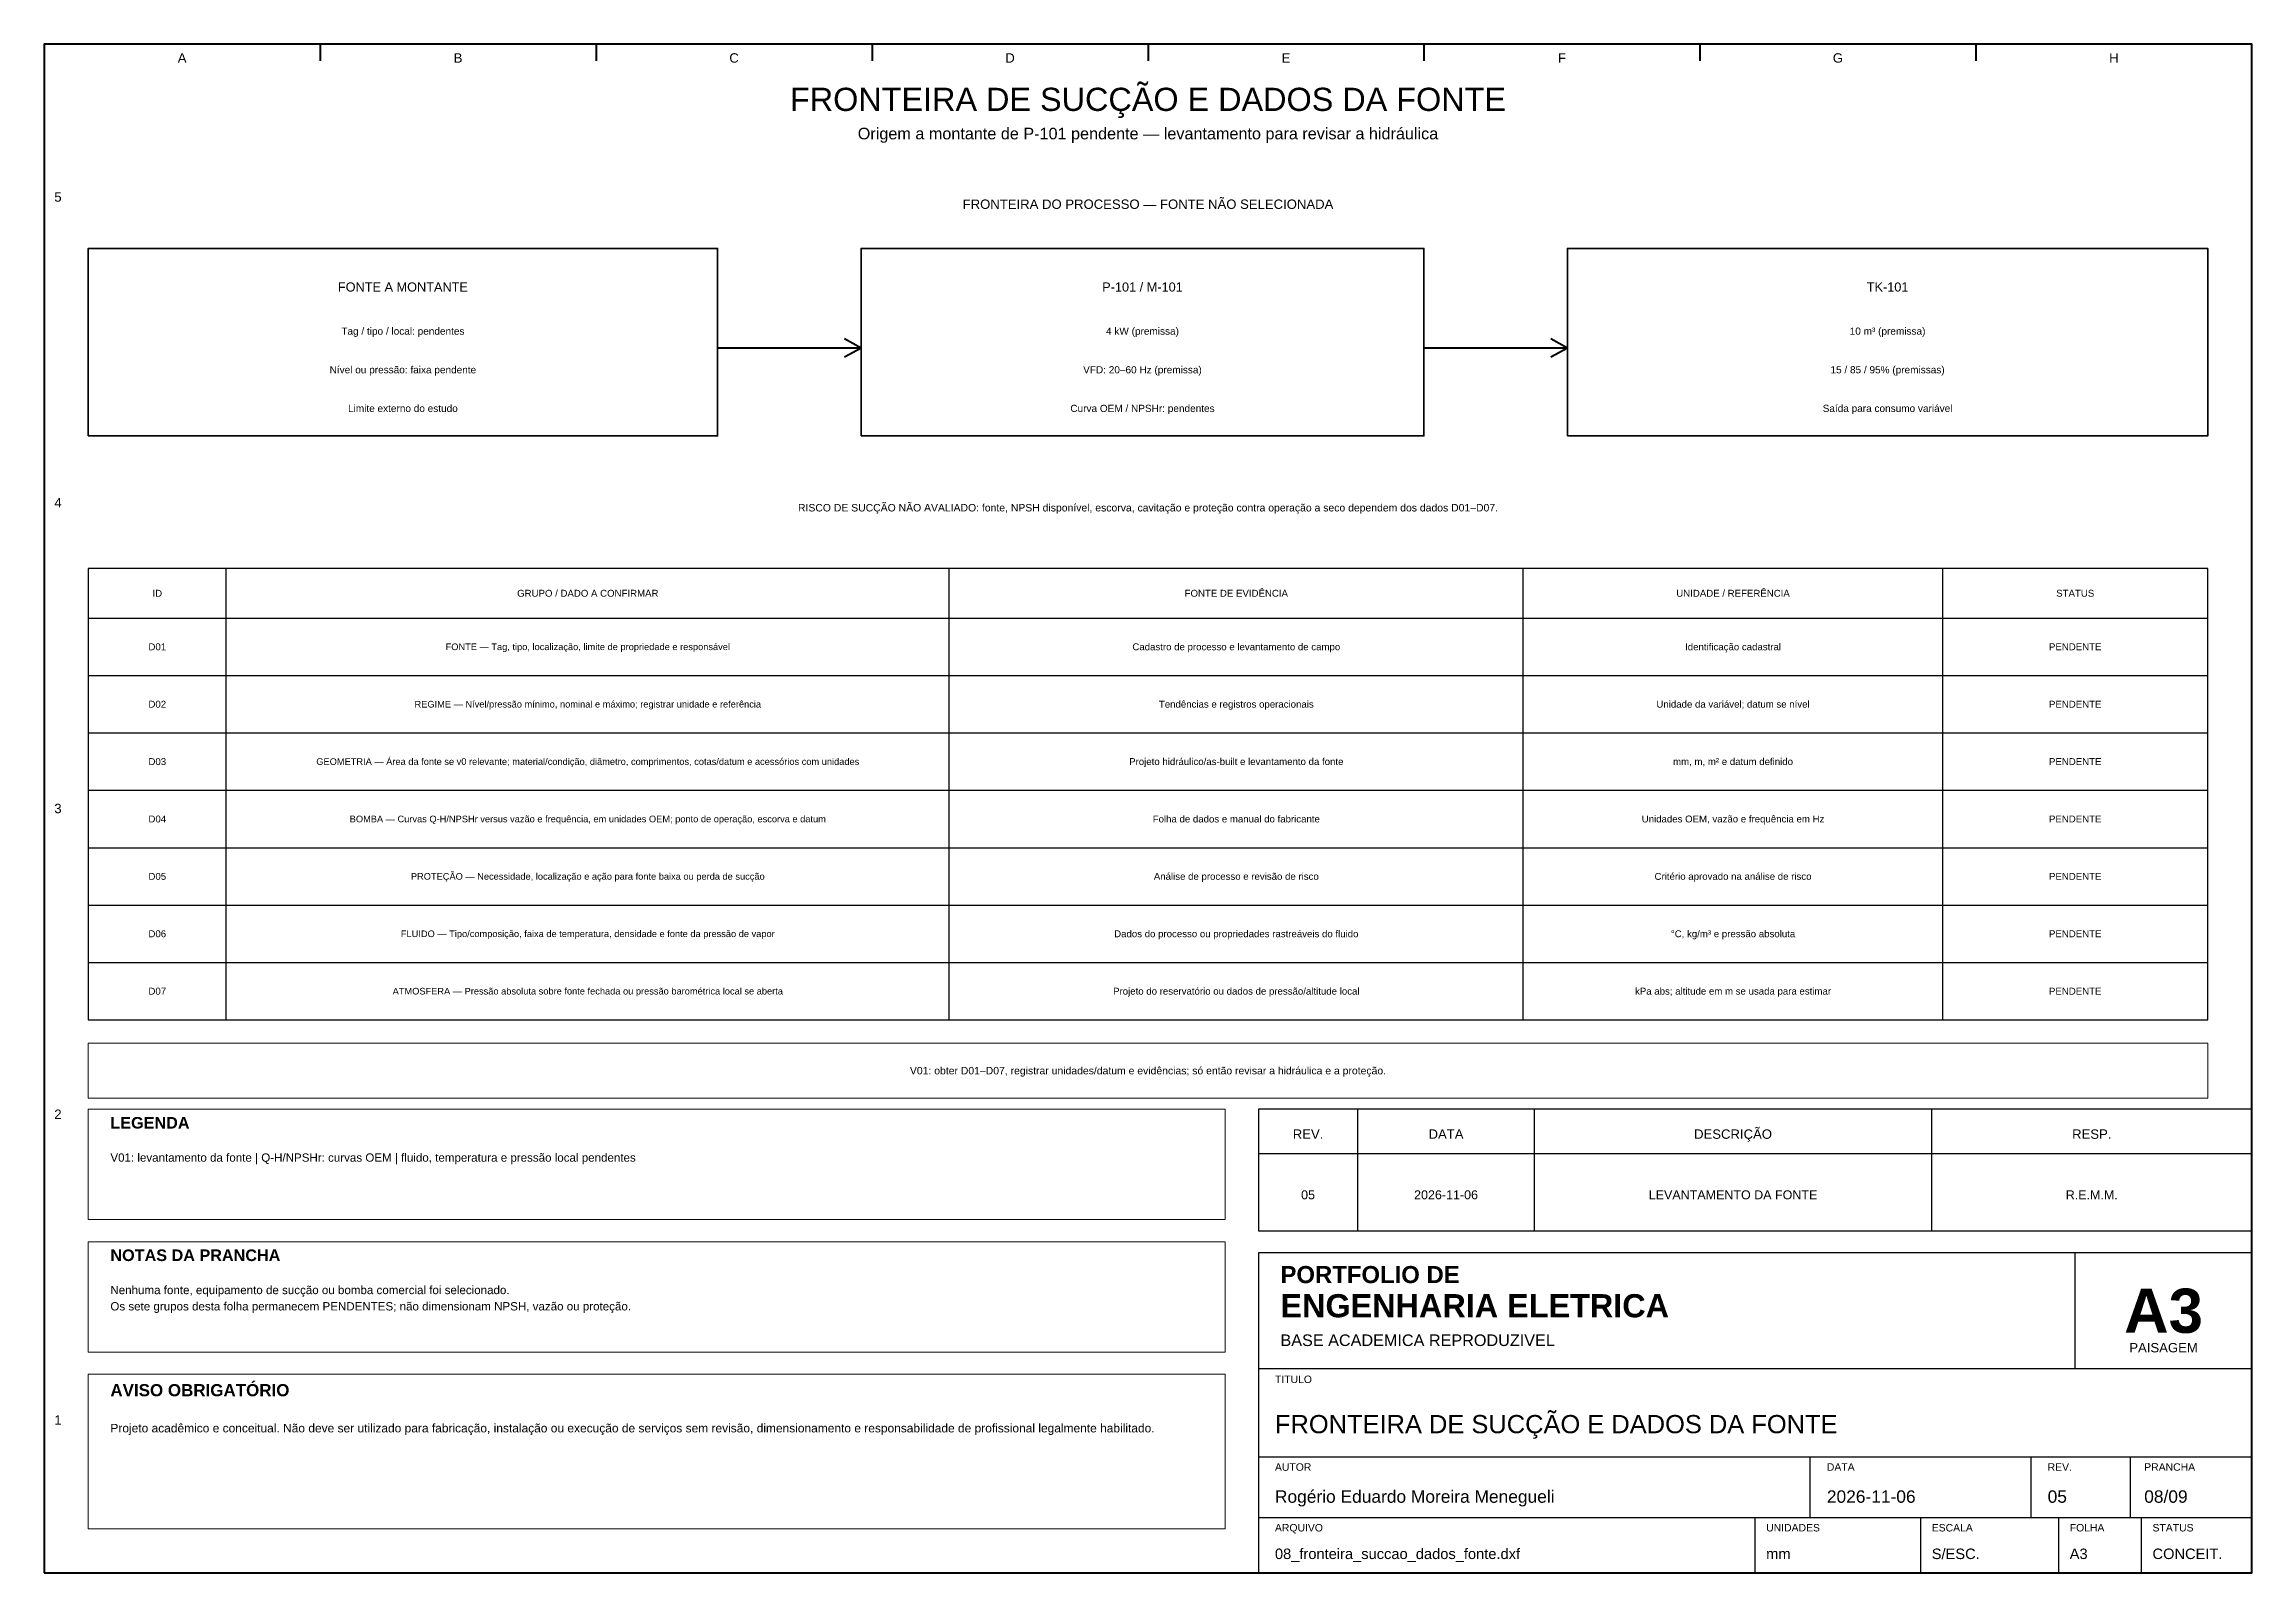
# Model space of a CAD drawing. Header units: millimetres. Extents: x 10 to 410, y 10 to 287.
import ezdxf
from ezdxf.enums import TextEntityAlignment as Align

# ---------------------------------------------------------------- set-up
doc = ezdxf.new("R2010")
doc.units = ezdxf.units.MM
for name, color, linetype, lineweight in [('00_MOLDURA', 7, 'CONTINUOUS', 50), ('01_CARIMBO', 7, 'CONTINUOUS', 25), ('02_TEXTO', 7, 'CONTINUOUS', 18), ('04_EQUIPAMENTOS', 32, 'CONTINUOUS', 35), ('05_POTENCIA', 12, 'CONTINUOUS', 50), ('09_BORNES', 145, 'CONTINUOUS', 25), ('12_LEGENDA', 7, 'CONTINUOUS', 18), ('13_NOTAS', 7, 'CONTINUOUS', 18)]:
    doc.layers.add(name, color=color, linetype=linetype, lineweight=lineweight)
doc.styles.add('PORTFOLIO_TEXTO', font='arial.ttf')
doc.styles.add('PORTFOLIO_TITULO', font='arialbd.ttf', dxfattribs={"width": 0.92})

# ---------------------------------------------------------------- blocks, each defined once
blk = doc.blocks.new('CARIMBO_A3')
at = {"layer": '01_CARIMBO'}
for p, q in [((148, 37), (148, 58)), ((0, 37), (180, 37)), ((0, 21), (180, 21)), ((100, 10), (100, 21)), ((140, 10), (140, 21)), ((158, 10), (158, 21)), ((0, 10), (180, 10)), ((90, 0), (90, 10)), ((120, 0), (120, 10)), ((145, 0), (145, 10)), ((160, 0), (160, 10))]:
    blk.add_line(p, q, dxfattribs=at)
blk.add_lwpolyline([(0, 0), (180, 0), (180, 58), (0, 58)], close=True, dxfattribs=at)
at = {"layer": '01_CARIMBO', "style": 'PORTFOLIO_TEXTO'}
for s, p in [('TITULO', (3, 34.4)), ('AUTOR', (3, 18.5)), ('DATA', (103, 18.5)), ('REV.', (143, 18.5)), ('PRANCHA', (160.5, 18.5)), ('ARQUIVO', (3, 7.5)), ('UNIDADES', (92, 7.5)), ('ESCALA', (122, 7.5)), ('FOLHA', (147, 7.5)), ('STATUS', (162, 7.5))]:
    blk.add_text(s, height=1.35, dxfattribs=at).set_placement(p)
at = {"layer": '02_TEXTO'}
for s, height, style, p in [('PORTFOLIO DE', 3.1, 'PORTFOLIO_TITULO', (4, 52.5)), ('ENGENHARIA ELETRICA', 4.2, 'PORTFOLIO_TITULO', (4, 46.3)), ('BASE ACADEMICA REPRODUZIVEL', 2.1, 'PORTFOLIO_TEXTO', (4, 41.1))]:
    blk.add_text(s, height=height, dxfattribs=dict(at, style=style)).set_placement(p)
for s, height, style, p in [('A3', 8, 'PORTFOLIO_TITULO', (164, 47.5)), ('PAISAGEM', 1.7, 'PORTFOLIO_TEXTO', (164, 40.8))]:
    blk.add_text(s, height=height, dxfattribs=dict(at, style=style)).set_placement(p, align=Align.MIDDLE_CENTER)
at = {"layer": '02_TEXTO', "style": 'PORTFOLIO_TEXTO'}
for tag, p, height in [('TITULO', (3, 25.3), 3.3), ('AUTOR', (3, 12.7), 2.25), ('DATA', (103, 12.7), 2.25), ('REVISAO', (143, 12.7), 2.25), ('PRANCHA', (160.5, 12.7), 2.25), ('ARQUIVO', (3, 2.5), 1.9), ('UNIDADES', (92, 2.5), 1.9), ('ESCALA', (122, 2.5), 1.9), ('FOLHA', (147, 2.5), 1.9), ('STATUS', (162, 2.5), 1.9)]:
    blk.add_attdef(tag, p, '', height=height, dxfattribs=at)

msp = doc.modelspace()

# ---------------------------------------------------------------- linework, layer by layer
at = {"layer": '00_MOLDURA'}
for p, q in [((60, 287), (60, 284)), ((110, 287), (110, 284)), ((160, 287), (160, 284)), ((210, 287), (210, 284)), ((260, 287), (260, 284)), ((310, 287), (310, 284)), ((360, 287), (360, 284))]:
    msp.add_line(p, q, dxfattribs=at)
msp.add_lwpolyline([(10, 10), (410, 10), (410, 287), (10, 287)], close=True, dxfattribs=at)
at = {"layer": '01_CARIMBO'}
for p, q in [((248, 72), (248, 94)), ((280, 72), (280, 94)), ((352, 72), (352, 94)), ((230, 86), (410, 86))]:
    msp.add_line(p, q, dxfattribs=at)
msp.add_lwpolyline([(230, 72), (410, 72), (410, 94), (230, 94)], close=True, dxfattribs=at)
at = {"layer": '04_EQUIPAMENTOS'}
for points in [[(18, 216), (132, 216), (132, 250), (18, 250)], [(158, 216), (260, 216), (260, 250), (158, 250)], [(286, 216), (402, 216), (402, 250), (286, 250)]]:
    msp.add_lwpolyline(points, close=True, dxfattribs=at)
at = {"layer": '05_POTENCIA'}
for p, q in [((132, 232), (158, 232)), ((155, 233.65), (158, 232)), ((155, 230.35), (158, 232)), ((260, 232), (286, 232)), ((283, 233.65), (286, 232)), ((283, 230.35), (286, 232))]:
    msp.add_line(p, q, dxfattribs=at)
at = {"layer": '09_BORNES'}
for p, q in [((43, 110.2), (43, 192)), ((174, 110.2), (174, 192)), ((278, 110.2), (278, 192)), ((354, 110.2), (354, 192)), ((18, 183), (402, 183)), ((18, 172.6), (402, 172.6)), ((18, 162.2), (402, 162.2)), ((18, 151.8), (402, 151.8)), ((18, 141.4), (402, 141.4)), ((18, 131), (402, 131)), ((18, 120.6), (402, 120.6))]:
    msp.add_line(p, q, dxfattribs=at)
msp.add_lwpolyline([(18, 110.2), (402, 110.2), (402, 192), (18, 192)], close=True, dxfattribs=at)
at = {"layer": '12_LEGENDA'}
msp.add_lwpolyline([(18, 74), (224, 74), (224, 94), (18, 94)], close=True, dxfattribs=at)
at = {"layer": '13_NOTAS'}
for points in [[(18, 96), (402, 96), (402, 106), (18, 106)], [(18, 50), (224, 50), (224, 70), (18, 70)], [(18, 18), (224, 18), (224, 46), (18, 46)]]:
    msp.add_lwpolyline(points, close=True, dxfattribs=at)

# ---------------------------------------------------------------- block references
at = {"layer": '01_CARIMBO'}
msp.add_blockref('CARIMBO_A3', (230, 10), dxfattribs=at).add_auto_attribs({'TITULO': 'FRONTEIRA DE SUCÇÃO E DADOS DA FONTE', 'AUTOR': 'Rogério Eduardo Moreira Menegueli', 'DATA': '2026-11-06', 'REVISAO': '05', 'PRANCHA': '08/09', 'ARQUIVO': '08_fronteira_succao_dados_fonte.dxf', 'UNIDADES': 'mm', 'ESCALA': 'S/ESC.', 'FOLHA': 'A3', 'STATUS': 'CONCEIT.'})

# ---------------------------------------------------------------- texts
at = {"layer": '00_MOLDURA', "style": 'PORTFOLIO_TEXTO'}
for s, p in [('A', (35, 284.5)), ('B', (85, 284.5)), ('C', (135, 284.5)), ('D', (185, 284.5)), ('E', (235, 284.5)), ('F', (285, 284.5)), ('G', (335, 284.5)), ('H', (385, 284.5)), ('5', (12.5, 259.3)), ('4', (12.5, 203.9)), ('3', (12.5, 148.5)), ('2', (12.5, 93.1)), ('1', (12.5, 37.7))]:
    msp.add_text(s, height=1.7, dxfattribs=at).set_placement(p, align=Align.MIDDLE_CENTER)
at = {"layer": '01_CARIMBO', "style": 'PORTFOLIO_TEXTO'}
for s, p in [('REV.', (239, 89.5)), ('DATA', (264, 89.5)), ('DESCRIÇÃO', (316, 89.5)), ('RESP.', (381, 89.5))]:
    msp.add_text(s, height=1.7, dxfattribs=at).set_placement(p, align=Align.MIDDLE_CENTER)
at = {"layer": '02_TEXTO', "style": 'PORTFOLIO_TEXTO'}
for s, height, p in [('FRONTEIRA DE SUCÇÃO E DADOS DA FONTE', 4.2, (210, 277)), ('Origem a montante de P-101 pendente — levantamento para revisar a hidráulica', 2.1, (210, 270.8)), ('Tag / tipo / local: pendentes', 1.3, (75, 235)), ('4 kW (premissa)', 1.3, (209, 235)), ('10 m³ (premissa)', 1.3, (344, 235)), ('Nível ou pressão: faixa pendente', 1.3, (75, 228)), ('VFD: 20–60 Hz (premissa)', 1.3, (209, 228)), ('15 / 85 / 95% (premissas)', 1.3, (344, 228)), ('Limite externo do estudo', 1.3, (75, 221)), ('Curva OEM / NPSHr: pendentes', 1.3, (209, 221)), ('Saída para consumo variável', 1.3, (344, 221)), ('D01', 1.25, (30.5, 177.8)), ('FONTE — Tag, tipo, localização, limite de propriedade e responsável', 1.2, (108.5, 177.8)), ('Cadastro de processo e levantamento de campo', 1.25, (226, 177.8)), ('Identificação cadastral', 1.25, (316, 177.8)), ('D02', 1.25, (30.5, 167.4)), ('REGIME — Nível/pressão mínimo, nominal e máximo; registrar unidade e referência', 1.2, (108.5, 167.4)), ('Tendências e registros operacionais', 1.25, (226, 167.4)), ('Unidade da variável; datum se nível', 1.25, (316, 167.4)), ('D03', 1.25, (30.5, 157)), ('GEOMETRIA — Área da fonte se v0 relevante; material/condição, diâmetro, comprimentos, cotas/datum e acessórios com unidades', 1.2, (108.5, 157)), ('Projeto hidráulico/as-built e levantamento da fonte', 1.25, (226, 157)), ('mm, m, m² e datum definido', 1.25, (316, 157)), ('D04', 1.25, (30.5, 146.6)), ('BOMBA — Curvas Q-H/NPSHr versus vazão e frequência, em unidades OEM; ponto de operação, escorva e datum', 1.2, (108.5, 146.6)), ('Folha de dados e manual do fabricante', 1.25, (226, 146.6)), ('Unidades OEM, vazão e frequência em Hz', 1.25, (316, 146.6)), ('D05', 1.25, (30.5, 136.2)), ('PROTEÇÃO — Necessidade, localização e ação para fonte baixa ou perda de sucção', 1.2, (108.5, 136.2)), ('Análise de processo e revisão de risco', 1.25, (226, 136.2)), ('Critério aprovado na análise de risco', 1.25, (316, 136.2)), ('D06', 1.25, (30.5, 125.8)), ('FLUIDO — Tipo/composição, faixa de temperatura, densidade e fonte da pressão de vapor', 1.2, (108.5, 125.8)), ('Dados do processo ou propriedades rastreáveis do fluido', 1.25, (226, 125.8)), ('°C, kg/m³ e pressão absoluta', 1.25, (316, 125.8)), ('D07', 1.25, (30.5, 115.4)), ('ATMOSFERA — Pressão absoluta sobre fonte fechada ou pressão barométrica local se aberta', 1.2, (108.5, 115.4)), ('Projeto do reservatório ou dados de pressão/altitude local', 1.25, (226, 115.4)), ('kPa abs; altitude em m se usada para estimar', 1.25, (316, 115.4)), ('05', 1.62, (239, 78.5)), ('2026-11-06', 1.62, (264, 78.5)), ('LEVANTAMENTO DA FONTE', 1.62, (316, 78.5)), ('R.E.M.M.', 1.62, (381, 78.5))]:
    msp.add_text(s, height=height, dxfattribs=at).set_placement(p, align=Align.MIDDLE_CENTER)
at = {"layer": '04_EQUIPAMENTOS', "style": 'PORTFOLIO_TEXTO'}
for s, p in [('FONTE A MONTANTE', (75, 243)), ('P-101 / M-101', (209, 243)), ('TK-101', (344, 243))]:
    msp.add_text(s, height=1.65, dxfattribs=at).set_placement(p, align=Align.MIDDLE_CENTER)
at = {"layer": '12_LEGENDA', "style": 'PORTFOLIO_TEXTO'}
for s, p in [('ID', (30.5, 187.5)), ('GRUPO / DADO A CONFIRMAR', (108.5, 187.5)), ('FONTE DE EVIDÊNCIA', (226, 187.5)), ('UNIDADE / REFERÊNCIA', (316, 187.5)), ('STATUS', (378, 187.5))]:
    msp.add_text(s, height=1.25, dxfattribs=at).set_placement(p, align=Align.MIDDLE_CENTER)
at = {"layer": '12_LEGENDA', "style": 'PORTFOLIO_TITULO'}
msp.add_text('LEGENDA', height=2.1, dxfattribs=at).set_placement((22, 90.5))
at = {"layer": '12_LEGENDA', "insert": (22, 86), "char_height": 1.5, "width": 198, "attachment_point": 1, "line_spacing_factor": 1.18, "style": 'PORTFOLIO_TEXTO'}
msp.add_mtext('V01: levantamento da fonte | Q-H/NPSHr: curvas OEM | fluido, temperatura e pressão local pendentes', dxfattribs=at)
at = {"layer": '13_NOTAS', "style": 'PORTFOLIO_TEXTO'}
for s, height, p in [('FRONTEIRA DO PROCESSO — FONTE NÃO SELECIONADA', 1.7, (210, 258)), ('RISCO DE SUCÇÃO NÃO AVALIADO: fonte, NPSH disponível, escorva, cavitação e proteção contra operação a seco dependem dos dados D01–D07.', 1.35, (210, 203)), ('PENDENTE', 1.25, (378, 177.8)), ('PENDENTE', 1.25, (378, 167.4)), ('PENDENTE', 1.25, (378, 157)), ('PENDENTE', 1.25, (378, 146.6)), ('PENDENTE', 1.25, (378, 136.2)), ('PENDENTE', 1.25, (378, 125.8)), ('PENDENTE', 1.25, (378, 115.4)), ('V01: obter D01–D07, registrar unidades/datum e evidências; só então revisar a hidráulica e a proteção.', 1.35, (210, 101))]:
    msp.add_text(s, height=height, dxfattribs=at).set_placement(p, align=Align.MIDDLE_CENTER)
at = {"layer": '13_NOTAS', "style": 'PORTFOLIO_TITULO'}
for s, height, p in [('NOTAS DA PRANCHA', 2.1, (22, 66.5)), ('AVISO OBRIGATÓRIO', 2.2, (22, 42))]:
    msp.add_text(s, height=height, dxfattribs=at).set_placement(p)
at = {"layer": '13_NOTAS', "width": 198, "attachment_point": 1, "line_spacing_factor": 1.18, "style": 'PORTFOLIO_TEXTO'}
for s, insert, char_height in [('Nenhuma fonte, equipamento de sucção ou bomba comercial foi selecionado.\\POs sete grupos desta folha permanecem PENDENTES; não dimensionam NPSH, vazão ou proteção.', (22, 62), 1.5), ('Projeto acadêmico e conceitual. Não deve ser utilizado para fabricação, instalação ou execução de serviços sem revisão, dimensionamento e responsabilidade de profissional legalmente habilitado.', (22, 37), 1.55)]:
    msp.add_mtext(s, dxfattribs=dict(at, insert=insert, char_height=char_height))

doc.saveas('drawing.dxf')
